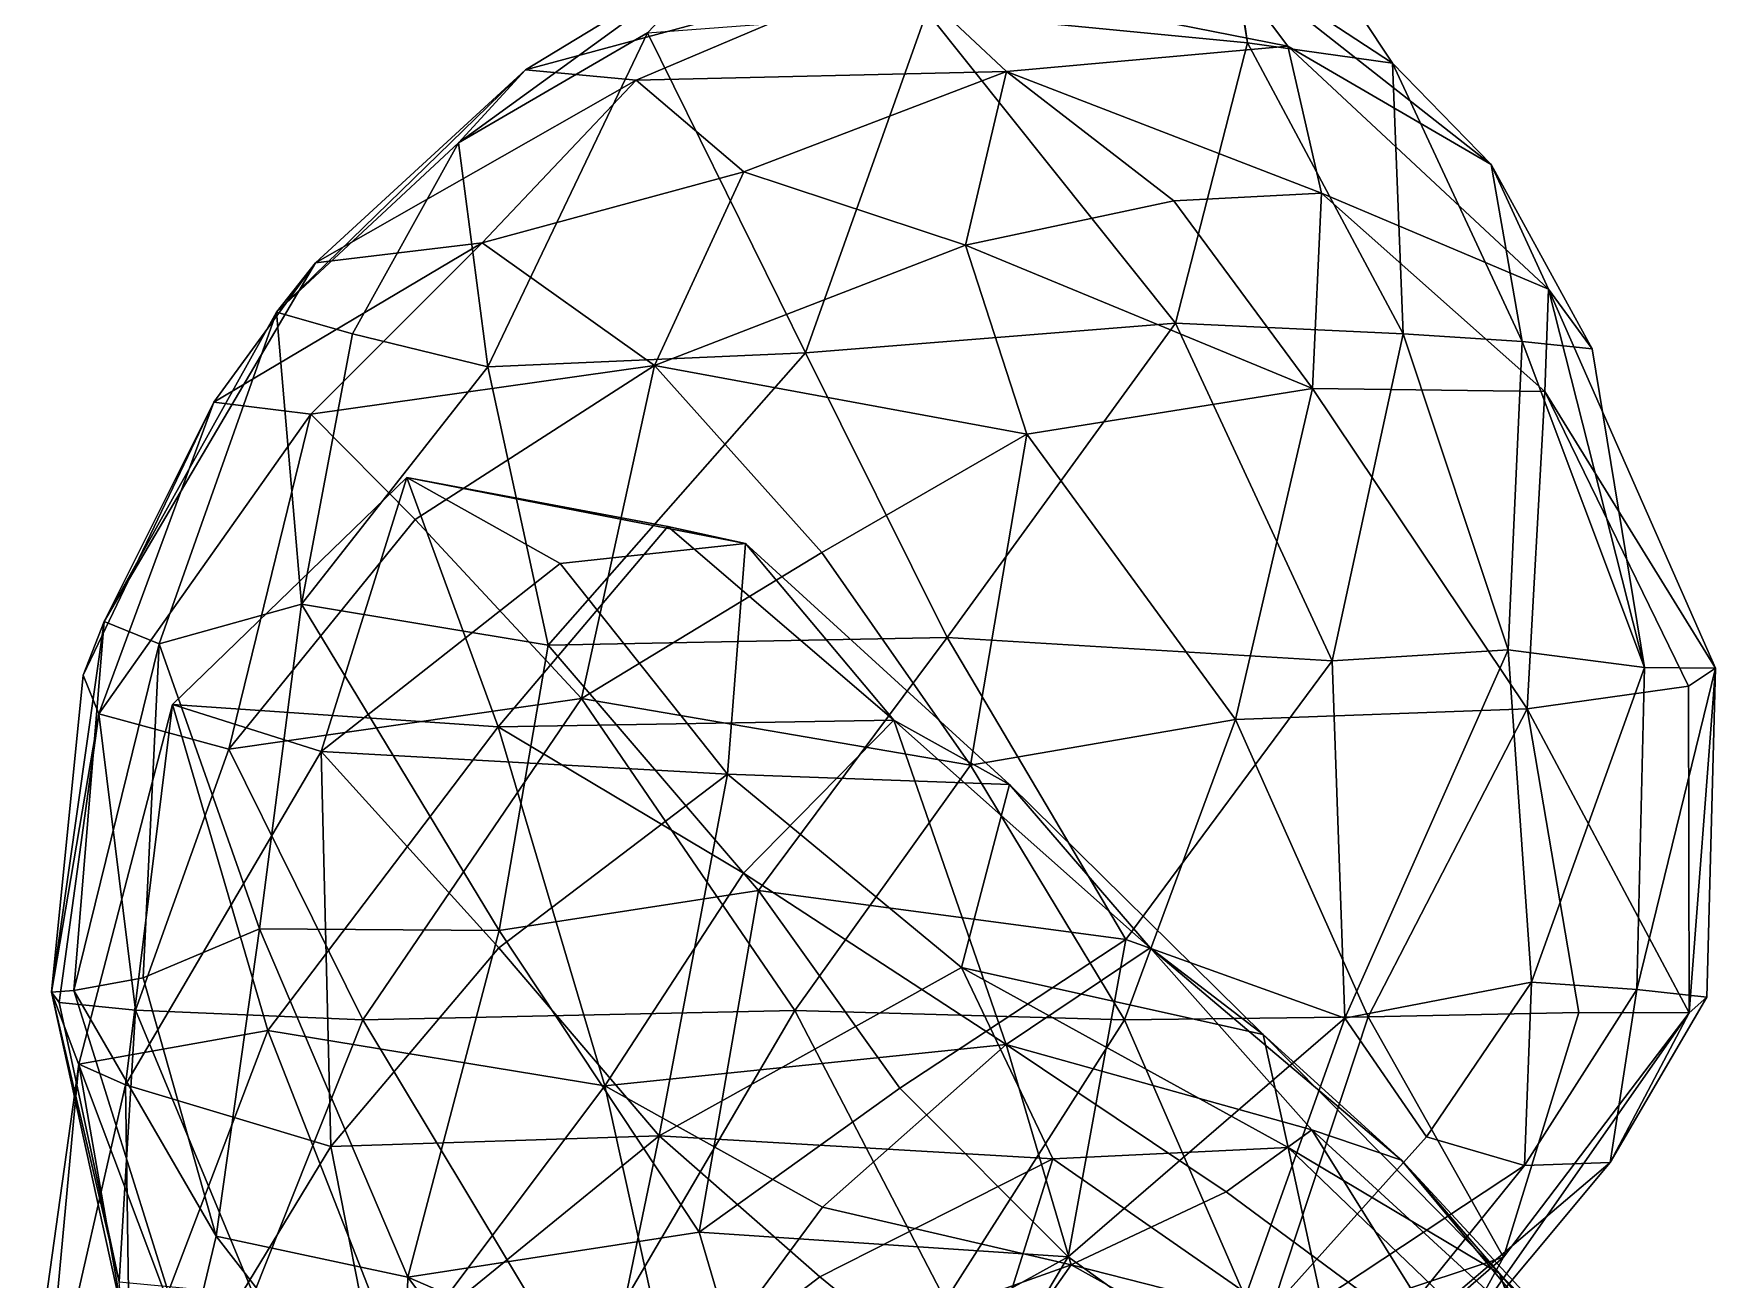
# Model space of a CAD drawing. Extents: x 373697 to 374058, y 6959904 to 6960301.
# Drawn here: x 373911.79 to 373935.4, y 6959996.47 to 6960013.94 of the extents above; entities that cross this region are included whole.
import ezdxf

# ---------------------------------------------------------------- set-up
doc = ezdxf.new("R2010")
doc.units = 0
doc.layers.add('Bht_Fk', color=7, linetype='CONTINUOUS')

msp = doc.modelspace()

# ---------------------------------------------------------------- linework, layer by layer
at = {"layer": 'Bht_Fk'}
for points in [[(373928.831, 6960013.816, 183.972), (373924.329, 6960014.251, 183.264), (373928.214, 6960018, 184.459)], [(373928.228, 6960017.505, 182.488), (373928.831, 6960013.816, 183.972), (373928.214, 6960018, 184.459)], [(373930.863, 6960013.532, 182.923), (373928.831, 6960013.816, 183.972), (373928.228, 6960017.505, 182.488)], [(373928.319, 6960015.201, 180.666), (373930.863, 6960013.532, 182.923), (373928.228, 6960017.505, 182.488)], [(373921.575, 6960015.188, 178.75), (373920.406, 6960013.957, 180.257), (373917.754, 6960012.413, 177.69)], [(373918.695, 6960013.435, 176.366), (373921.575, 6960015.188, 178.75), (373917.754, 6960012.413, 177.69)], [(373921.575, 6960015.188, 178.75), (373918.695, 6960013.435, 176.366), (373923.919, 6960014.85, 177.874)], [(373923.919, 6960014.85, 177.874), (373929.397, 6960013.768, 179.394), (373928.319, 6960015.201, 180.666)], [(373932.25, 6960012.107, 181.834), (373930.863, 6960013.532, 182.923), (373928.319, 6960015.201, 180.666)], [(373929.397, 6960013.768, 179.394), (373932.25, 6960012.107, 181.834), (373928.319, 6960015.201, 180.666)], [(373920.25, 6960013.291, 175.154), (373923.919, 6960014.85, 177.874), (373918.695, 6960013.435, 176.366)], [(373925.448, 6960013.416, 176.618), (373923.919, 6960014.85, 177.874), (373920.25, 6960013.291, 175.154)], [(373923.919, 6960014.85, 177.874), (373925.448, 6960013.416, 176.618), (373929.397, 6960013.768, 179.394)], [(373920.406, 6960013.957, 180.257), (373924.329, 6960014.251, 183.264), (373922.625, 6960009.467, 182.131)], [(373927.817, 6960009.882, 183.986), (373922.625, 6960009.467, 182.131), (373924.329, 6960014.251, 183.264)], [(373927.817, 6960009.882, 183.986), (373924.329, 6960014.251, 183.264), (373928.831, 6960013.816, 183.972)], [(373920.406, 6960013.957, 180.257), (373918.169, 6960009.273, 179.226), (373917.754, 6960012.413, 177.69)], [(373922.625, 6960009.467, 182.131), (373918.169, 6960009.273, 179.226), (373920.406, 6960013.957, 180.257)], [(373929.866, 6960011.707, 177.756), (373929.397, 6960013.768, 179.394), (373925.448, 6960013.416, 176.618)], [(373928.831, 6960013.816, 183.972), (373931.013, 6960009.733, 183.974), (373927.817, 6960009.882, 183.986)], [(373930.863, 6960013.532, 182.923), (373931.013, 6960009.733, 183.974), (373928.831, 6960013.816, 183.972)], [(373933.054, 6960010.362, 180.452), (373929.397, 6960013.768, 179.394), (373929.866, 6960011.707, 177.756)], [(373932.25, 6960012.107, 181.834), (373929.397, 6960013.768, 179.394), (373933.054, 6960010.362, 180.452)], [(373932.684, 6960009.628, 183.247), (373931.013, 6960009.733, 183.974), (373930.863, 6960013.532, 182.923)], [(373932.25, 6960012.107, 181.834), (373932.684, 6960009.628, 183.247), (373930.863, 6960013.532, 182.923)], [(373918.695, 6960013.435, 176.366), (373917.754, 6960012.413, 177.69), (373915.199, 6960010.04, 175.23)], [(373915.749, 6960010.732, 173.439), (373918.695, 6960013.435, 176.366), (373915.199, 6960010.04, 175.23)], [(373920.25, 6960013.291, 175.154), (373918.695, 6960013.435, 176.366), (373915.749, 6960010.732, 173.439)], [(373918.088, 6960011.012, 172.382), (373920.25, 6960013.291, 175.154), (373915.749, 6960010.732, 173.439)], [(373921.759, 6960012.006, 173.923), (373920.25, 6960013.291, 175.154), (373918.088, 6960011.012, 172.382)], [(373921.759, 6960012.006, 173.923), (373925.448, 6960013.416, 176.618), (373920.25, 6960013.291, 175.154)], [(373924.87, 6960010.978, 174.328), (373925.448, 6960013.416, 176.618), (373921.759, 6960012.006, 173.923)], [(373927.795, 6960011.6, 176.287), (373925.448, 6960013.416, 176.618), (373924.87, 6960010.978, 174.328)], [(373927.795, 6960011.6, 176.287), (373929.866, 6960011.707, 177.756), (373925.448, 6960013.416, 176.618)], [(373917.754, 6960012.413, 177.69), (373916.267, 6960009.733, 177.192), (373915.199, 6960010.04, 175.23)], [(373917.754, 6960012.413, 177.69), (373918.169, 6960009.273, 179.226), (373916.267, 6960009.733, 177.192)], [(373933.667, 6960009.521, 182.172), (373932.684, 6960009.628, 183.247), (373932.25, 6960012.107, 181.834)], [(373933.054, 6960010.362, 180.452), (373933.667, 6960009.521, 182.172), (373932.25, 6960012.107, 181.834)], [(373921.759, 6960012.006, 173.923), (373918.088, 6960011.012, 172.382), (373920.507, 6960009.289, 171.62)], [(373924.87, 6960010.978, 174.328), (373921.759, 6960012.006, 173.923), (373920.507, 6960009.289, 171.62)], [(373927.795, 6960011.6, 176.287), (373929.742, 6960008.965, 176.066), (373929.866, 6960011.707, 177.756)], [(373929.866, 6960011.707, 177.756), (373929.742, 6960008.965, 176.066), (373933.001, 6960008.926, 178.836)], [(373933.001, 6960008.926, 178.836), (373933.054, 6960010.362, 180.452), (373929.866, 6960011.707, 177.756)], [(373929.742, 6960008.965, 176.066), (373927.795, 6960011.6, 176.287), (373924.87, 6960010.978, 174.328)], [(373914.319, 6960008.775, 171.816), (373918.088, 6960011.012, 172.382), (373915.749, 6960010.732, 173.439)], [(373915.684, 6960008.609, 170.531), (373918.088, 6960011.012, 172.382), (373914.319, 6960008.775, 171.816)], [(373918.088, 6960011.012, 172.382), (373915.684, 6960008.609, 170.531), (373920.507, 6960009.289, 171.62)], [(373925.734, 6960008.324, 173.439), (373924.87, 6960010.978, 174.328), (373920.507, 6960009.289, 171.62)], [(373929.742, 6960008.965, 176.066), (373924.87, 6960010.978, 174.328), (373925.734, 6960008.324, 173.439)], [(373915.749, 6960010.732, 173.439), (373915.199, 6960010.04, 175.23), (373912.782, 6960005.697, 172.421)], [(373914.319, 6960008.775, 171.816), (373915.749, 6960010.732, 173.439), (373912.782, 6960005.697, 172.421)], [(373933.054, 6960010.362, 180.452), (373933.001, 6960008.926, 178.836), (373935.396, 6960005.044, 180.823)], [(373933.054, 6960010.362, 180.452), (373934.4, 6960005.055, 182.556), (373933.667, 6960009.521, 182.172)], [(373933.054, 6960010.362, 180.452), (373935.396, 6960005.044, 180.823), (373934.4, 6960005.055, 182.556)], [(373915.199, 6960010.04, 175.23), (373913.552, 6960005.385, 174.613), (373912.782, 6960005.697, 172.421)], [(373913.552, 6960005.385, 174.613), (373915.199, 6960010.04, 175.23), (373915.553, 6960005.942, 177.106)], [(373915.199, 6960010.04, 175.23), (373916.267, 6960009.733, 177.192), (373915.553, 6960005.942, 177.106)], [(373922.625, 6960009.467, 182.131), (373927.817, 6960009.882, 183.986), (373924.612, 6960005.476, 182.81)], [(373930.02, 6960005.147, 183.855), (373924.612, 6960005.476, 182.81), (373927.817, 6960009.882, 183.986)], [(373931.013, 6960009.733, 183.974), (373930.02, 6960005.147, 183.855), (373927.817, 6960009.882, 183.986)], [(373916.267, 6960009.733, 177.192), (373918.169, 6960009.273, 179.226), (373915.553, 6960005.942, 177.106)], [(373932.489, 6960005.299, 183.583), (373930.02, 6960005.147, 183.855), (373931.013, 6960009.733, 183.974)], [(373932.489, 6960005.299, 183.583), (373931.013, 6960009.733, 183.974), (373932.684, 6960009.628, 183.247)], [(373932.684, 6960009.628, 183.247), (373934.4, 6960005.055, 182.556), (373932.489, 6960005.299, 183.583)], [(373934.4, 6960005.055, 182.556), (373932.684, 6960009.628, 183.247), (373933.667, 6960009.521, 182.172)], [(373918.169, 6960009.273, 179.226), (373919.015, 6960005.368, 179.916), (373915.553, 6960005.942, 177.106)], [(373915.684, 6960008.609, 170.531), (373917.148, 6960007.127, 169.691), (373920.507, 6960009.289, 171.62)], [(373917.148, 6960007.127, 169.691), (373919.48, 6960004.618, 169.544), (373920.507, 6960009.289, 171.62)], [(373922.625, 6960009.467, 182.131), (373919.015, 6960005.368, 179.916), (373918.169, 6960009.273, 179.226)], [(373919.015, 6960005.368, 179.916), (373922.625, 6960009.467, 182.131), (373924.612, 6960005.476, 182.81)], [(373920.507, 6960009.289, 171.62), (373919.48, 6960004.618, 169.544), (373922.854, 6960006.665, 171.466)], [(373920.507, 6960009.289, 171.62), (373922.854, 6960006.665, 171.466), (373925.734, 6960008.324, 173.439)], [(373929.742, 6960008.965, 176.066), (373925.734, 6960008.324, 173.439), (373928.663, 6960004.323, 173.933)], [(373932.757, 6960004.472, 176.785), (373929.742, 6960008.965, 176.066), (373928.663, 6960004.323, 173.933)], [(373933.001, 6960008.926, 178.836), (373929.742, 6960008.965, 176.066), (373932.757, 6960004.472, 176.785)], [(373935.019, 6960004.79, 179.048), (373933.001, 6960008.926, 178.836), (373932.757, 6960004.472, 176.785)], [(373935.396, 6960005.044, 180.823), (373933.001, 6960008.926, 178.836), (373935.019, 6960004.79, 179.048)], [(373912.485, 6960004.947, 170.905), (373914.319, 6960008.775, 171.816), (373912.782, 6960005.697, 172.421)], [(373912.485, 6960004.947, 170.905), (373912.707, 6960004.405, 169.418), (373914.319, 6960008.775, 171.816)], [(373912.707, 6960004.405, 169.418), (373915.684, 6960008.609, 170.531), (373914.319, 6960008.775, 171.816)], [(373915.684, 6960008.609, 170.531), (373912.707, 6960004.405, 169.418), (373914.531, 6960003.906, 168.31)], [(373917.148, 6960007.127, 169.691), (373915.684, 6960008.609, 170.531), (373914.531, 6960003.906, 168.31)], [(373925.734, 6960008.324, 173.439), (373922.854, 6960006.665, 171.466), (373924.941, 6960003.683, 171.765)], [(373928.663, 6960004.323, 173.933), (373925.734, 6960008.324, 173.439), (373924.941, 6960003.683, 171.765)], [(373913.741, 6960004.532, 156.031), (373917.029, 6960007.718, 157.032), (373918.314, 6960004.222, 159.278)], [(373915.827, 6960003.875, 154.803), (373917.029, 6960007.718, 157.032), (373913.741, 6960004.532, 156.031)], [(373919.184, 6960006.514, 156.577), (373917.029, 6960007.718, 157.032), (373915.827, 6960003.875, 154.803)], [(373917.029, 6960007.718, 157.032), (373920.691, 6960007.033, 159.279), (373918.314, 6960004.222, 159.278)], [(373921.784, 6960006.792, 158.386), (373920.691, 6960007.033, 159.279), (373917.029, 6960007.718, 157.032)], [(373919.184, 6960006.514, 156.577), (373921.784, 6960006.792, 158.386), (373917.029, 6960007.718, 157.032)], [(373917.148, 6960007.127, 169.691), (373914.531, 6960003.906, 168.31), (373919.48, 6960004.618, 169.544)], [(373920.691, 6960007.033, 159.279), (373923.864, 6960004.315, 160.613), (373918.314, 6960004.222, 159.278)], [(373923.864, 6960004.315, 160.613), (373920.691, 6960007.033, 159.279), (373921.784, 6960006.792, 158.386)], [(373921.784, 6960006.792, 158.386), (373919.184, 6960006.514, 156.577), (373921.531, 6960003.558, 156.551)], [(373925.488, 6960003.413, 159.404), (373921.784, 6960006.792, 158.386), (373921.531, 6960003.558, 156.551)], [(373925.488, 6960003.413, 159.404), (373923.864, 6960004.315, 160.613), (373921.784, 6960006.792, 158.386)], [(373915.827, 6960003.875, 154.803), (373921.531, 6960003.558, 156.551), (373919.184, 6960006.514, 156.577)], [(373924.941, 6960003.683, 171.765), (373922.854, 6960006.665, 171.466), (373919.48, 6960004.618, 169.544)], [(373914.964, 6960001.385, 176.412), (373913.552, 6960005.385, 174.613), (373915.553, 6960005.942, 177.106)], [(373915.553, 6960005.942, 177.106), (373918.326, 6960001.365, 179.096), (373914.964, 6960001.385, 176.412)], [(373919.015, 6960005.368, 179.916), (373918.326, 6960001.365, 179.096), (373915.553, 6960005.942, 177.106)], [(373912.356, 6960000.522, 172.411), (373912.042, 6960000.501, 170.507), (373912.782, 6960005.697, 172.421)], [(373912.042, 6960000.501, 170.507), (373912.485, 6960004.947, 170.905), (373912.782, 6960005.697, 172.421)], [(373912.782, 6960005.697, 172.421), (373913.552, 6960005.385, 174.613), (373912.356, 6960000.522, 172.411)], [(373913.328, 6960000.698, 174.418), (373912.356, 6960000.522, 172.411), (373913.552, 6960005.385, 174.613)], [(373913.328, 6960000.698, 174.418), (373913.552, 6960005.385, 174.613), (373914.964, 6960001.385, 176.412)], [(373919.015, 6960005.368, 179.916), (373921.965, 6960001.927, 181.201), (373918.326, 6960001.365, 179.096)], [(373919.015, 6960005.368, 179.916), (373924.612, 6960005.476, 182.81), (373921.965, 6960001.927, 181.201)], [(373921.965, 6960001.927, 181.201), (373924.612, 6960005.476, 182.81), (373927.12, 6960001.239, 182.825)], [(373930.02, 6960005.147, 183.855), (373927.12, 6960001.239, 182.825), (373924.612, 6960005.476, 182.81)], [(373930.02, 6960005.147, 183.855), (373932.489, 6960005.299, 183.583), (373930.196, 6960000.134, 182.821)], [(373932.489, 6960005.299, 183.583), (373932.816, 6960000.641, 182.574), (373930.196, 6960000.134, 182.821)], [(373934.4, 6960005.055, 182.556), (373932.816, 6960000.641, 182.574), (373932.489, 6960005.299, 183.583)], [(373927.12, 6960001.239, 182.825), (373930.02, 6960005.147, 183.855), (373930.196, 6960000.134, 182.821)], [(373934.4, 6960005.055, 182.556), (373934.295, 6960000.534, 181.739), (373932.816, 6960000.641, 182.574)], [(373935.396, 6960005.044, 180.823), (373934.295, 6960000.534, 181.739), (373934.4, 6960005.055, 182.556)], [(373935.396, 6960005.044, 180.823), (373935.278, 6960000.43, 180.699), (373934.295, 6960000.534, 181.739)], [(373935.396, 6960005.044, 180.823), (373935.019, 6960004.79, 179.048), (373935.028, 6960000.211, 179.012)], [(373935.278, 6960000.43, 180.699), (373935.396, 6960005.044, 180.823), (373935.028, 6960000.211, 179.012)], [(373912.707, 6960004.405, 169.418), (373912.485, 6960004.947, 170.905), (373912.042, 6960000.501, 170.507)], [(373935.019, 6960004.79, 179.048), (373932.757, 6960004.472, 176.785), (373935.028, 6960000.211, 179.012)], [(373914.531, 6960003.906, 168.31), (373916.413, 6960000.11, 168.026), (373919.48, 6960004.618, 169.544)], [(373919.48, 6960004.618, 169.544), (373916.413, 6960000.11, 168.026), (373922.474, 6960000.242, 170.111)], [(373924.941, 6960003.683, 171.765), (373919.48, 6960004.618, 169.544), (373922.474, 6960000.242, 170.111)], [(373912.707, 6960004.405, 169.418), (373912.042, 6960000.501, 170.507), (373912.148, 6960000.356, 168.993)], [(373912.148, 6960000.356, 168.993), (373913.22, 6960000.247, 167.933), (373912.707, 6960004.405, 169.418)], [(373912.428, 6959999.49, 155.45), (373913.741, 6960004.532, 156.031), (373915.078, 6959999.963, 158.124)], [(373912.428, 6959999.49, 155.45), (373913.079, 6959999.201, 153.909), (373913.741, 6960004.532, 156.031)], [(373913.22, 6960000.247, 167.933), (373914.531, 6960003.906, 168.31), (373912.707, 6960004.405, 169.418)], [(373913.079, 6959999.201, 153.909), (373915.827, 6960003.875, 154.803), (373913.741, 6960004.532, 156.031)], [(373915.078, 6959999.963, 158.124), (373913.741, 6960004.532, 156.031), (373918.314, 6960004.222, 159.278)], [(373923.864, 6960004.315, 160.613), (373921.755, 6960002.169, 160.965), (373918.314, 6960004.222, 159.278)], [(373921.755, 6960002.169, 160.965), (373923.864, 6960004.315, 160.613), (373925.444, 6959999.766, 162.745)], [(373923.864, 6960004.315, 160.613), (373925.488, 6960003.413, 159.404), (373927.465, 6960001.122, 161.881)], [(373927.465, 6960001.122, 161.881), (373925.444, 6959999.766, 162.745), (373923.864, 6960004.315, 160.613)], [(373928.663, 6960004.323, 173.933), (373924.941, 6960003.683, 171.765), (373927.104, 6960000.111, 172.389)], [(373930.525, 6960000.152, 174.55), (373928.663, 6960004.323, 173.933), (373927.104, 6960000.111, 172.389)], [(373932.757, 6960004.472, 176.785), (373928.663, 6960004.323, 173.933), (373930.525, 6960000.152, 174.55)], [(373933.481, 6960000.214, 176.794), (373932.757, 6960004.472, 176.785), (373930.525, 6960000.152, 174.55)], [(373935.028, 6960000.211, 179.012), (373932.757, 6960004.472, 176.785), (373933.481, 6960000.214, 176.794)], [(373919.811, 6959999.184, 160.739), (373915.078, 6959999.963, 158.124), (373918.314, 6960004.222, 159.278)], [(373921.755, 6960002.169, 160.965), (373919.811, 6959999.184, 160.739), (373918.314, 6960004.222, 159.278)], [(373913.079, 6959999.201, 153.909), (373915.962, 6959998.336, 153.784), (373915.827, 6960003.875, 154.803)], [(373913.22, 6960000.247, 167.933), (373916.413, 6960000.11, 168.026), (373914.531, 6960003.906, 168.31)], [(373918.319, 6960001.122, 154.808), (373921.531, 6960003.558, 156.551), (373915.827, 6960003.875, 154.803)], [(373915.962, 6959998.336, 153.784), (373918.319, 6960001.122, 154.808), (373915.827, 6960003.875, 154.803)], [(373927.104, 6960000.111, 172.389), (373924.941, 6960003.683, 171.765), (373922.474, 6960000.242, 170.111)], [(373918.319, 6960001.122, 154.808), (373920.571, 6959998.484, 154.625), (373921.531, 6960003.558, 156.551)], [(373920.571, 6959998.484, 154.625), (373924.813, 6960000.844, 157.107), (373921.531, 6960003.558, 156.551)], [(373924.813, 6960000.844, 157.107), (373925.488, 6960003.413, 159.404), (373921.531, 6960003.558, 156.551)], [(373929.049, 6959999.903, 160.406), (373925.488, 6960003.413, 159.404), (373924.813, 6960000.844, 157.107)], [(373927.465, 6960001.122, 161.881), (373925.488, 6960003.413, 159.404), (373929.049, 6959999.903, 160.406)], [(373925.444, 6959999.766, 162.745), (373919.811, 6959999.184, 160.739), (373921.755, 6960002.169, 160.965)], [(373921.965, 6960001.927, 181.201), (373921.132, 6959997.13, 179.646), (373918.326, 6960001.365, 179.096)], [(373921.965, 6960001.927, 181.201), (373923.948, 6959999.154, 181.446), (373921.132, 6959997.13, 179.646)], [(373921.965, 6960001.927, 181.201), (373927.12, 6960001.239, 182.825), (373923.948, 6959999.154, 181.446)], [(373914.355, 6959997.077, 174.616), (373913.328, 6960000.698, 174.418), (373914.964, 6960001.385, 176.412)], [(373917.046, 6959996.503, 176.974), (373914.355, 6959997.077, 174.616), (373914.964, 6960001.385, 176.412)], [(373918.326, 6960001.365, 179.096), (373917.046, 6959996.503, 176.974), (373914.964, 6960001.385, 176.412)], [(373918.326, 6960001.365, 179.096), (373921.132, 6959997.13, 179.646), (373917.046, 6959996.503, 176.974)], [(373915.962, 6959998.336, 153.784), (373920.571, 6959998.484, 154.625), (373918.319, 6960001.122, 154.808)], [(373923.948, 6959999.154, 181.446), (373927.12, 6960001.239, 182.825), (373926.314, 6959996.787, 181.215)], [(373927.465, 6960001.122, 161.881), (373929.733, 6959998.569, 163.442), (373925.444, 6959999.766, 162.745)], [(373927.12, 6960001.239, 182.825), (373930.196, 6960000.134, 182.821), (373926.314, 6959996.787, 181.215)], [(373930.993, 6959998.144, 162.248), (373929.733, 6959998.569, 163.442), (373927.465, 6960001.122, 161.881)], [(373929.049, 6959999.903, 160.406), (373930.993, 6959998.144, 162.248), (373927.465, 6960001.122, 161.881)], [(373926.095, 6959998.161, 156.231), (373924.813, 6960000.844, 157.107), (373920.571, 6959998.484, 154.625)], [(373929.398, 6959998.32, 158.783), (373929.049, 6959999.903, 160.406), (373924.813, 6960000.844, 157.107)], [(373924.813, 6960000.844, 157.107), (373926.095, 6959998.161, 156.231), (373929.398, 6959998.32, 158.783)], [(373914.355, 6959997.077, 174.616), (373912.356, 6960000.522, 172.411), (373913.328, 6960000.698, 174.418)], [(373932.816, 6960000.641, 182.574), (373931.343, 6959998.471, 182.038), (373930.196, 6960000.134, 182.821)], [(373931.343, 6959998.471, 182.038), (373932.816, 6960000.641, 182.574), (373932.719, 6959998.066, 181.221)], [(373932.816, 6960000.641, 182.574), (373934.295, 6960000.534, 181.739), (373932.719, 6959998.066, 181.221)], [(373912.042, 6960000.501, 170.507), (373912.356, 6960000.522, 172.411), (373913.958, 6959995.414, 172.793)], [(373912.042, 6960000.501, 170.507), (373912.992, 6959996.437, 169.346), (373912.148, 6960000.356, 168.993)], [(373913.032, 6959995.988, 170.823), (373912.042, 6960000.501, 170.507), (373913.958, 6959995.414, 172.793)], [(373913.032, 6959995.988, 170.823), (373912.992, 6959996.437, 169.346), (373912.042, 6960000.501, 170.507)], [(373912.992, 6959996.437, 169.346), (373913.22, 6960000.247, 167.933), (373912.148, 6960000.356, 168.993)], [(373913.958, 6959995.414, 172.793), (373912.356, 6960000.522, 172.411), (373914.355, 6959997.077, 174.616)], [(373934.295, 6960000.534, 181.739), (373933.92, 6959998.111, 180.249), (373932.719, 6959998.066, 181.221)], [(373934.295, 6960000.534, 181.739), (373935.278, 6960000.43, 180.699), (373933.92, 6959998.111, 180.249)], [(373933.92, 6959998.111, 180.249), (373935.278, 6960000.43, 180.699), (373935.028, 6960000.211, 179.012)], [(373914.877, 6959996.258, 168.138), (373913.22, 6960000.247, 167.933), (373912.992, 6959996.437, 169.346)], [(373914.877, 6959996.258, 168.138), (373916.413, 6960000.11, 168.026), (373913.22, 6960000.247, 167.933)], [(373914.877, 6959996.258, 168.138), (373919.443, 6959995.069, 168.997), (373916.413, 6960000.11, 168.026)], [(373916.413, 6960000.11, 168.026), (373919.443, 6959995.069, 168.997), (373922.474, 6960000.242, 170.111)], [(373919.443, 6959995.069, 168.997), (373924.591, 6959996.173, 170.858), (373922.474, 6960000.242, 170.111)], [(373924.591, 6959996.173, 170.858), (373927.104, 6960000.111, 172.389), (373922.474, 6960000.242, 170.111)], [(373927.104, 6960000.111, 172.389), (373924.591, 6959996.173, 170.858), (373929.041, 6959995.664, 173.687)], [(373926.314, 6959996.787, 181.215), (373930.196, 6960000.134, 182.821), (373928.449, 6959995.247, 180.299)], [(373930.525, 6960000.152, 174.55), (373927.104, 6960000.111, 172.389), (373929.041, 6959995.664, 173.687)], [(373930.196, 6960000.134, 182.821), (373931.343, 6959998.471, 182.038), (373928.449, 6959995.247, 180.299)], [(373932.424, 6959996.782, 176.641), (373930.525, 6960000.152, 174.55), (373929.041, 6959995.664, 173.687)], [(373932.424, 6959996.782, 176.641), (373933.481, 6960000.214, 176.794), (373930.525, 6960000.152, 174.55)], [(373935.028, 6960000.211, 179.012), (373932.424, 6959996.782, 176.641), (373931.664, 6959995.407, 177.772)], [(373933.92, 6959998.111, 180.249), (373935.028, 6960000.211, 179.012), (373931.664, 6959995.407, 177.772)], [(373932.424, 6959996.782, 176.641), (373935.028, 6960000.211, 179.012), (373933.481, 6960000.214, 176.794)], [(373913.202, 6959995.035, 157.327), (373912.428, 6959999.49, 155.45), (373915.078, 6959999.963, 158.124)], [(373916.899, 6959995.315, 160.175), (373913.202, 6959995.035, 157.327), (373915.078, 6959999.963, 158.124)], [(373916.899, 6959995.315, 160.175), (373915.078, 6959999.963, 158.124), (373919.811, 6959999.184, 160.739)], [(373929.049, 6959999.903, 160.406), (373929.398, 6959998.32, 158.783), (373932.366, 6959996.55, 161.145)], [(373932.366, 6959996.55, 161.145), (373930.993, 6959998.144, 162.248), (373929.049, 6959999.903, 160.406)], [(373922.862, 6959997.481, 162.733), (373919.811, 6959999.184, 160.739), (373925.444, 6959999.766, 162.745)], [(373925.444, 6959999.766, 162.745), (373926.353, 6959996.676, 164.651), (373922.862, 6959997.481, 162.733)], [(373928.529, 6959997.697, 164.467), (373926.353, 6959996.676, 164.651), (373925.444, 6959999.766, 162.745)], [(373929.733, 6959998.569, 163.442), (373928.529, 6959997.697, 164.467), (373925.444, 6959999.766, 162.745)], [(373913.202, 6959995.035, 157.327), (373911.792, 6959994.933, 155.208), (373912.428, 6959999.49, 155.45)], [(373911.792, 6959994.933, 155.208), (373911.93, 6959994.148, 153.727), (373912.428, 6959999.49, 155.45)], [(373913.079, 6959999.201, 153.909), (373912.428, 6959999.49, 155.45), (373911.93, 6959994.148, 153.727)], [(373911.93, 6959994.148, 153.727), (373913.161, 6959993.718, 152.884), (373913.079, 6959999.201, 153.909)], [(373913.161, 6959993.718, 152.884), (373915.962, 6959998.336, 153.784), (373913.079, 6959999.201, 153.909)], [(373916.899, 6959995.315, 160.175), (373919.811, 6959999.184, 160.739), (373920.8, 6959994.69, 162.87)], [(373922.862, 6959997.481, 162.733), (373920.8, 6959994.69, 162.87), (373919.811, 6959999.184, 160.739)], [(373923.948, 6959999.154, 181.446), (373926.314, 6959996.787, 181.215), (373921.132, 6959997.13, 179.646)], [(373916.574, 6959995.227, 153.006), (373920.571, 6959998.484, 154.625), (373915.962, 6959998.336, 153.784)], [(373916.574, 6959995.227, 153.006), (373919.66, 6959994.09, 152.716), (373920.571, 6959998.484, 154.625)], [(373919.66, 6959994.09, 152.716), (373922.825, 6959996.505, 154.271), (373920.571, 6959998.484, 154.625)], [(373922.825, 6959996.505, 154.271), (373926.095, 6959998.161, 156.231), (373920.571, 6959998.484, 154.625)], [(373931.343, 6959998.471, 182.038), (373932.719, 6959998.066, 181.221), (373928.449, 6959995.247, 180.299)], [(373928.529, 6959997.697, 164.467), (373929.733, 6959998.569, 163.442), (373931.779, 6959995.293, 166.125)], [(373931.779, 6959995.293, 166.125), (373929.733, 6959998.569, 163.442), (373933.543, 6959995.073, 164.775)], [(373933.543, 6959995.073, 164.775), (373929.733, 6959998.569, 163.442), (373930.993, 6959998.144, 162.248)], [(373916.574, 6959995.227, 153.006), (373915.962, 6959998.336, 153.784), (373913.161, 6959993.718, 152.884)], [(373930.028, 6959995.431, 156.877), (373929.398, 6959998.32, 158.783), (373926.095, 6959998.161, 156.231)], [(373932.366, 6959996.55, 161.145), (373929.398, 6959998.32, 158.783), (373932.966, 6959994.899, 159.579)], [(373932.966, 6959994.899, 159.579), (373929.398, 6959998.32, 158.783), (373930.028, 6959995.431, 156.877)], [(373926.095, 6959998.161, 156.231), (373922.825, 6959996.505, 154.271), (373925.016, 6959994.724, 153.907)], [(373930.028, 6959995.431, 156.877), (373926.095, 6959998.161, 156.231), (373925.016, 6959994.724, 153.907)], [(373932.719, 6959998.066, 181.221), (373930.19, 6959994.939, 179.159), (373928.449, 6959995.247, 180.299)], [(373932.719, 6959998.066, 181.221), (373933.92, 6959998.111, 180.249), (373930.19, 6959994.939, 179.159)], [(373933.92, 6959998.111, 180.249), (373931.664, 6959995.407, 177.772), (373930.19, 6959994.939, 179.159)], [(373934.738, 6959994.096, 163.442), (373930.993, 6959998.144, 162.248), (373932.366, 6959996.55, 161.145)], [(373933.543, 6959995.073, 164.775), (373930.993, 6959998.144, 162.248), (373934.738, 6959994.096, 163.442)], [(373926.353, 6959996.676, 164.651), (373920.8, 6959994.69, 162.87), (373922.862, 6959997.481, 162.733)], [(373928.529, 6959997.697, 164.467), (373931.779, 6959995.293, 166.125), (373926.353, 6959996.676, 164.651)], [(373913.958, 6959995.414, 172.793), (373914.355, 6959997.077, 174.616), (373916.967, 6959993.711, 175.275)], [(373917.046, 6959996.503, 176.974), (373916.967, 6959993.711, 175.275), (373914.355, 6959997.077, 174.616)], [(373921.132, 6959997.13, 179.646), (373921.947, 6959994.375, 178.707), (373917.046, 6959996.503, 176.974)], [(373921.132, 6959997.13, 179.646), (373926.314, 6959996.787, 181.215), (373921.947, 6959994.375, 178.707)], [(373921.947, 6959994.375, 178.707), (373926.314, 6959996.787, 181.215), (373924.383, 6959993.568, 178.781)], [(373926.314, 6959996.787, 181.215), (373928.449, 6959995.247, 180.299), (373924.383, 6959993.568, 178.781)], [(373928.791, 6959993.634, 175.275), (373932.424, 6959996.782, 176.641), (373929.041, 6959995.664, 173.687)], [(373931.664, 6959995.407, 177.772), (373932.424, 6959996.782, 176.641), (373928.791, 6959993.634, 175.275)], [(373926.353, 6959996.676, 164.651), (373924.661, 6959994.269, 165.583), (373920.8, 6959994.69, 162.87)], [(373926.353, 6959996.676, 164.651), (373930.043, 6959994.622, 167.176), (373924.661, 6959994.269, 165.583)], [(373931.779, 6959995.293, 166.125), (373930.043, 6959994.622, 167.176), (373926.353, 6959996.676, 164.651)], [(373934.824, 6959993.673, 161.773), (373934.738, 6959994.096, 163.442), (373932.366, 6959996.55, 161.145)], [(373932.966, 6959994.899, 159.579), (373934.824, 6959993.673, 161.773), (373932.366, 6959996.55, 161.145)], [(373919.158, 6959993.662, 176.868), (373916.967, 6959993.711, 175.275), (373917.046, 6959996.503, 176.974)], [(373919.158, 6959993.662, 176.868), (373917.046, 6959996.503, 176.974), (373921.947, 6959994.375, 178.707)], [(373922.825, 6959996.505, 154.271), (373919.66, 6959994.09, 152.716), (373925.016, 6959994.724, 153.907)]]:
    msp.add_3dface(points, dxfattribs=at)

doc.saveas('drawing.dxf')
